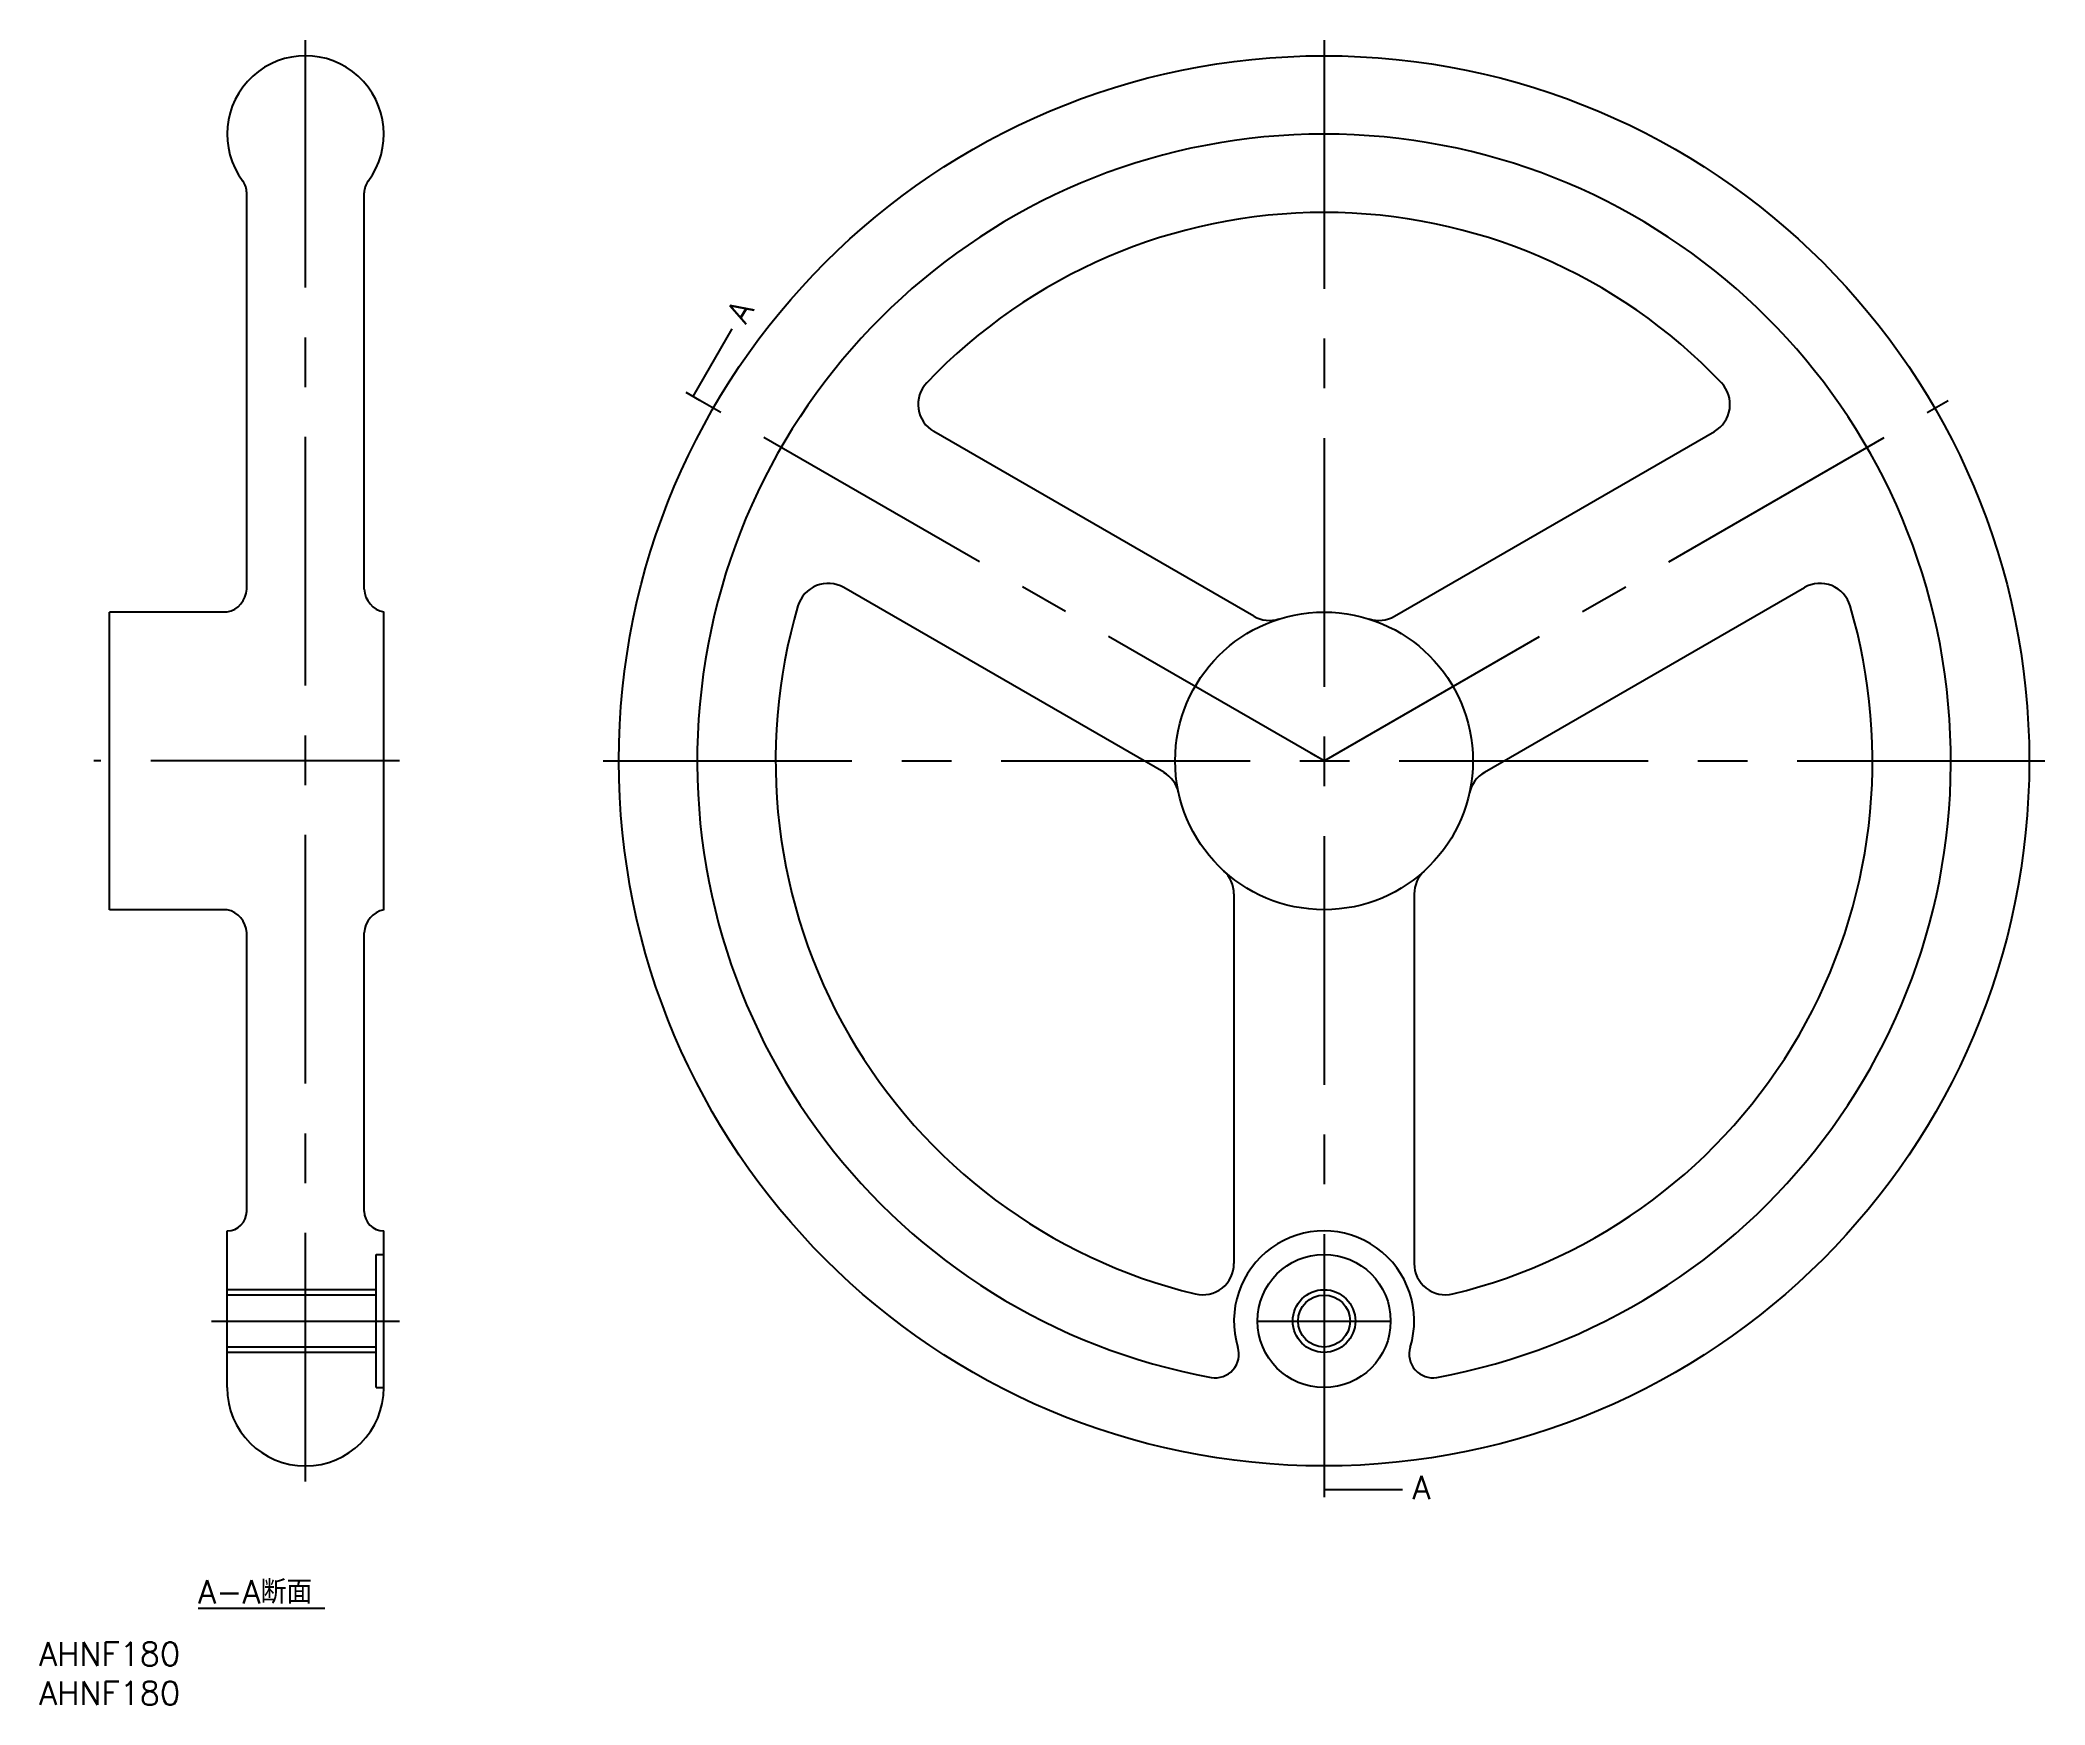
# Model space of a CAD drawing. Extents: x -164 to 92, y -120 to 92.
import ezdxf

# ---------------------------------------------------------------- set-up
doc = ezdxf.new("R2010")
doc.units = 0
doc.linetypes.add('CENTER', pattern=[50.8, 31.75, -6.35, 6.35, -6.35])
doc.layers.get('0').update_dxf_attribs({"linetype": 'CONTINUOUS'})
doc.layers.add('CENTER', color=1, linetype='CONTINUOUS')
doc.styles.get("Standard").update_dxf_attribs({"font": 'txt.shx', "height": 3, "bigfont": 'bigfont.shx'})

# ---------------------------------------------------------------- blocks, each defined once
blk = doc.blocks.new('*U2')
at = {"color": 7, "linetype": 'CONTINUOUS'}
blk.add_line((-143.71, -108.17), (-127.51, -108.17), dxfattribs=at)
at = {"color": 137, "linetype": 'CONTINUOUS'}
blk.add_text('A-A断面', height=3, dxfattribs=at).set_placement((-143.71, -107.57))

msp = doc.modelspace()

# ---------------------------------------------------------------- linework, layer by layer
at = {"color": 7, "linetype": 'CONTINUOUS'}
for p, q in [((-137.5, 21.93), (-137.5, 72.5)), ((-122.5, 21.93), (-122.5, 72.5)), ((-8.97, 18.46), (-49.81, 42.04)), ((8.97, 18.46), (49.81, 42.04)), ((-20.47, -1.46), (-61.31, 22.12)), ((20.47, -1.46), (61.31, 22.12)), ((-155, -19), (-155, 19)), ((-140, 19), (-155, 19)), ((-120, -19), (-120, 19)), ((-11.5, -16.99), (-11.5, -64.15)), ((11.5, -16.99), (11.5, -64.15)), ((-140, -19), (-155, -19)), ((-137.5, -57.5), (-137.5, -21.93)), ((-122.5, -57.5), (-122.5, -21.93)), ((-140, -80), (-140, -60)), ((-140, -60), (-140, -60)), ((-120, -80), (-120, -60)), ((-120, -60), (-120, -60)), ((-121, -80), (-121, -63)), ((-121, -63), (-120, -63)), ((-121, -68.18), (-140, -68.18)), ((-121, -74.82), (-140, -74.82)), ((-121, -80), (-120, -80))]:
    msp.add_line(p, q, dxfattribs=at)
at = {"color": 3, "linetype": 'CONTINUOUS'}
for p, q in [((-121, -67.5), (-140, -67.5)), ((-121, -75.5), (-140, -75.5))]:
    msp.add_line(p, q, dxfattribs=at)
at = {"color": 7}
for points in [[(-80.54, 46.5, 0), (-75.54, 55.16, 0)], [(0, -93, 0), (10, -93, 0)]]:
    msp.add_polyline3d(points, dxfattribs=at)
at = {"color": 7, "linetype": 'CONTINUOUS'}
for centre, radius in [((0, 0), 90), ((0, 0), 19), ((0, -71.5), 8.5), ((0, -71.5), 3.32)]:
    msp.add_circle(centre, radius, dxfattribs=at)
at = {"color": 3, "linetype": 'CONTINUOUS'}
msp.add_circle((0, -71.5), 4, dxfattribs=at)
at = {"color": 7, "linetype": 'CONTINUOUS'}
for centre, radius, start, end in [((-130, 80), 10, 323.1301, 216.8699), ((0, 0), 80, 280.3742, 259.6258), ((-140, 72.5), 2.5, 0, 36.8699), ((-120, 72.5), 2.5, 143.1301, 180), ((0, 0), 70, 43.5827, 136.4173), ((-47.81, 45.5), 4, 136.4173, 240), ((47.81, 45.5), 4, 300, 43.5827), ((-140.63, 22.07), 3.13, 281.5575, 357.5311), ((-119.37, 22.07), 3.13, 182.4689, 258.4425), ((-63.31, 18.65), 4, 60, 163.5827), ((63.31, 18.65), 4, 16.4173, 120), ((0, 0), 70, 163.5827, 256.4173), ((-6.97, 21.92), 4, 240, 287.6302), ((6.97, 21.92), 4, 252.3698, 300), ((0, 0), 70, 283.5827, 16.4173), ((-22.47, -4.93), 4, 12.3698, 60), ((22.47, -4.93), 4, 120, 167.6302), ((-15.5, -16.99), 4, 0, 47.6302), ((15.5, -16.99), 4, 132.3698, 180), ((-140.63, -22.07), 3.13, 2.4689, 78.4425), ((-119.37, -22.07), 3.13, 101.5575, 177.5311), ((-140, -57.5), 2.5, 270, 0), ((-120, -57.5), 2.5, 180, 270), ((0, -71.5), 11.5, 342.9923, 197.0077), ((-15.5, -64.15), 4, 256.4173, 0), ((15.5, -64.15), 4, 180, 283.5827), ((-13.87, -75.74), 3, 259.6258, 17.0077), ((13.87, -75.74), 3, 162.9923, 280.3742), ((-130, -80), 10, 180, 0)]:
    msp.add_arc(centre, radius, start, end, dxfattribs=at)
at = {"layer": 'CENTER', "color": 1, "linetype": 'CENTER'}
for p, q in [((-130, -92), (-130, 92)), ((0, 92), (0, -92)), ((-79.67, 46), (-81.41, 47)), ((0, 0), (-79.67, 46)), ((0, 0), (79.67, 46)), ((-118, 0), (-157, 0)), ((-92, 0), (92, 0)), ((0, 0), (-1.73, 1)), ((0, 0), (0, -2)), ((-142, -71.5), (-118, -71.5)), ((-8.5, -71.5), (8.5, -71.5)), ((0, -92), (0, -94))]:
    msp.add_line(p, q, dxfattribs=at)

# ---------------------------------------------------------------- block references
at = {"color": 7, "linetype": 'CONTINUOUS'}
msp.add_blockref('*U2', (0, 0), dxfattribs=at)

# ---------------------------------------------------------------- texts
at = {"color": 137, "linetype": 'CONTINUOUS'}
msp.add_text('A', height=3, rotation=60, dxfattribs=at).set_placement((-73.81, 55.63))
msp.add_text('A', height=3, dxfattribs=at).set_placement((11.27, -94.26))
at = {"color": 7, "linetype": 'CONTINUOUS'}
for p in [(-164, -115.5), (-164, -120.5)]:
    msp.add_text('AHNF180', height=3, dxfattribs=at).set_placement(p)

doc.saveas('drawing.dxf')
